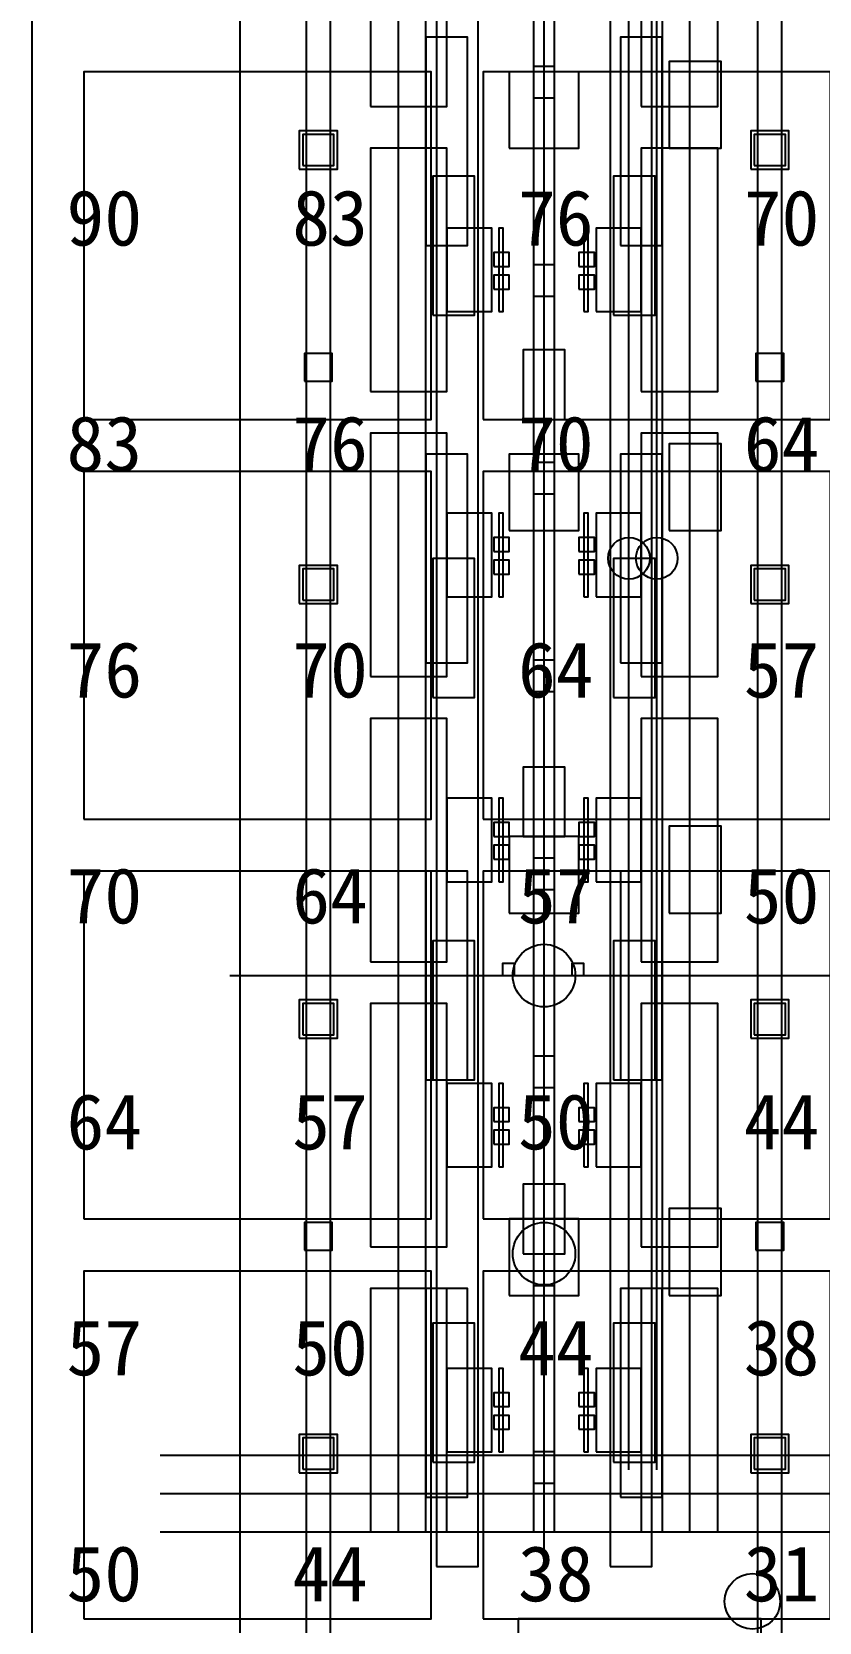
# Model space of a CAD drawing. Header units: metres. Extents: x -1640 to 1560, y -268 to 2338.
# Drawn here: x -472 to -449.33, y 1967.4 to 2013.15 of the extents above; entities that cross this region are included whole.
import ezdxf

# ---------------------------------------------------------------- set-up
doc = ezdxf.new("R2010")
doc.units = ezdxf.units.M
for name, color, linetype in [('1F_CHL', 4, 'Continuous'), ('1F_EHS_GAS_DETECTOR', 6, 'Continuous'), ('1F_EHS_SAFETY_SHOWER_EYEWASH_CONCEPT', 3, 'Continuous'), ('1F_PUMP', 2, 'Continuous'), ('1F_SCR', 3, 'Continuous'), ('1F_STRUCT_COLUMN', 8, 'Continuous'), ('1F_ZONE', 3, 'Continuous'), ('2F_CSF_LATERAL_RACK_CONCEPT', 9, 'Continuous'), ('2F_EHS_GAS_DETECTOR', 6, 'Continuous'), ('2F_RFG', 5, 'Continuous'), ('2F_STRUCT_COLUMN', 8, 'Continuous'), ('2F_VMB', 6, 'Continuous'), ('2F_ZONE', 3, 'Continuous'), ('3F_CLEANROOM_OVERHEAD_PIPE_DUCT_CONCEPT', 9, 'Continuous'), ('3F_DIFF', 4, 'Continuous'), ('3F_EHS_EGRESS_DIST_M', 2, 'Continuous'), ('3F_FOUP', 5, 'Continuous'), ('3F_OHT', 9, 'Continuous'), ('3F_OHTV', 1, 'Continuous'), ('3F_STRUCT_COLUMN', 8, 'Continuous'), ('3F_TBAR', 6, 'Continuous'), ('3F_ZONE', 3, 'Continuous'), ('4F_FFU', 1, 'Continuous'), ('4F_STRUCT_PLENUM_TRUSS_CONCEPT', 9, 'Continuous'), ('4F_ZONE', 3, 'Continuous'), ('5F_CHL', 4, 'Continuous'), ('5F_EHS_GAS_DETECTOR', 6, 'Continuous'), ('5F_EHS_SAFETY_SHOWER_EYEWASH_CONCEPT', 3, 'Continuous'), ('5F_PUMP', 2, 'Continuous'), ('5F_SCR', 3, 'Continuous'), ('5F_STRUCT_COLUMN', 8, 'Continuous'), ('5F_ZONE', 3, 'Continuous'), ('6F_CSF_LATERAL_RACK_CONCEPT', 9, 'Continuous'), ('6F_EHS_GAS_DETECTOR', 6, 'Continuous'), ('6F_RFG', 5, 'Continuous'), ('6F_STRUCT_COLUMN', 8, 'Continuous'), ('6F_VMB', 6, 'Continuous'), ('6F_ZONE', 3, 'Continuous'), ('7F_CLEANROOM_OVERHEAD_PIPE_DUCT_CONCEPT', 9, 'Continuous'), ('7F_DIFF', 4, 'Continuous'), ('7F_EHS_EGRESS_DIST_M', 2, 'Continuous'), ('7F_FOUP', 5, 'Continuous'), ('7F_OHT', 9, 'Continuous'), ('7F_OHTV', 1, 'Continuous'), ('7F_STRUCT_COLUMN', 8, 'Continuous'), ('7F_TBAR', 6, 'Continuous'), ('7F_ZONE', 3, 'Continuous'), ('8F_FFU', 1, 'Continuous'), ('8F_STRUCT_PLENUM_TRUSS_CONCEPT', 9, 'Continuous'), ('8F_ZONE', 3, 'Continuous'), ('EHS_GAS_SUPPLY', 3, 'Continuous'), ('EHS_PROCESS_EXHAUST', 1, 'Continuous'), ('EHS_TREATED_EXHAUST', 30, 'Continuous'), ('RF_RSC', 4, 'Continuous'), ('UTIL_GAS.SPEC_CONCEPT', 3, 'Continuous'), ('UTIL_PCW.R_CONCEPT', 1, 'Continuous'), ('UTIL_PCW.R_RISER', 1, 'Continuous'), ('UTIL_PCW.S_CONCEPT', 6, 'Continuous'), ('UTIL_PCW.S_RISER', 6, 'Continuous'), ('UTIL_WW.AA_CONCEPT', 3, 'Continuous'), ('UTIL_WW.F_CONCEPT', 2, 'Continuous'), ('UTIL_WW.ORG_CONCEPT', 4, 'Continuous')]:
    doc.layers.add(name, color=color, linetype=linetype)

msp = doc.modelspace()

# ---------------------------------------------------------------- linework, layer by layer
at = {"layer": '1F_CHL'}
for points in [[(-453.65, 2009.8), (-452.15, 2009.8), (-452.15, 2012.3), (-453.65, 2012.3)], [(-453.65, 1998.8), (-452.15, 1998.8), (-452.15, 2001.3), (-453.65, 2001.3)], [(-453.65, 1987.8), (-452.15, 1987.8), (-452.15, 1990.3), (-453.65, 1990.3)], [(-453.65, 1976.8), (-452.15, 1976.8), (-452.15, 1979.3), (-453.65, 1979.3)]]:
    msp.add_lwpolyline(points, close=True, dxfattribs=at)
at = {"layer": '1F_EHS_GAS_DETECTOR'}
msp.add_circle((-457.25, 1978), 0.9, dxfattribs=at)
at = {"layer": '1F_EHS_SAFETY_SHOWER_EYEWASH_CONCEPT'}
msp.add_circle((-451.25, 1968), 0.8, dxfattribs=at)
at = {"layer": '1F_PUMP'}
for points in [[(-460.45, 2005), (-459.25, 2005), (-459.25, 2009), (-460.45, 2009)], [(-455.25, 2005), (-454.05, 2005), (-454.05, 2009), (-455.25, 2009)], [(-460.45, 1994), (-459.25, 1994), (-459.25, 1998), (-460.45, 1998)], [(-455.25, 1994), (-454.05, 1994), (-454.05, 1998), (-455.25, 1998)], [(-460.45, 1983), (-459.25, 1983), (-459.25, 1987), (-460.45, 1987)], [(-455.25, 1983), (-454.05, 1983), (-454.05, 1987), (-455.25, 1987)], [(-460.45, 1972), (-459.25, 1972), (-459.25, 1976), (-460.45, 1976)], [(-455.25, 1972), (-454.05, 1972), (-454.05, 1976), (-455.25, 1976)]]:
    msp.add_lwpolyline(points, close=True, dxfattribs=at)
at = {"layer": '1F_SCR'}
for points in [[(-458.25, 2009.8), (-456.25, 2009.8), (-456.25, 2012), (-458.25, 2012)], [(-458.25, 1998.8), (-456.25, 1998.8), (-456.25, 2001), (-458.25, 2001)], [(-458.25, 1987.8), (-456.25, 1987.8), (-456.25, 1990), (-458.25, 1990)], [(-458.25, 1976.8), (-456.25, 1976.8), (-456.25, 1979), (-458.25, 1979)]]:
    msp.add_lwpolyline(points, close=True, dxfattribs=at)
at = {"layer": '1F_STRUCT_COLUMN'}
for points in [[(-464.3, 2009.2), (-463.2, 2009.2), (-463.2, 2010.3), (-464.3, 2010.3)], [(-451.3, 2009.2), (-450.2, 2009.2), (-450.2, 2010.3), (-451.3, 2010.3)], [(-464.3, 1996.7), (-463.2, 1996.7), (-463.2, 1997.8), (-464.3, 1997.8)], [(-451.3, 1996.7), (-450.2, 1996.7), (-450.2, 1997.8), (-451.3, 1997.8)], [(-464.3, 1984.2), (-463.2, 1984.2), (-463.2, 1985.3), (-464.3, 1985.3)], [(-451.3, 1984.2), (-450.2, 1984.2), (-450.2, 1985.3), (-451.3, 1985.3)], [(-464.3, 1971.7), (-463.2, 1971.7), (-463.2, 1972.8), (-464.3, 1972.8)], [(-451.3, 1971.7), (-450.2, 1971.7), (-450.2, 1972.8), (-451.3, 1972.8)]]:
    msp.add_lwpolyline(points, close=True, dxfattribs=at)
at = {"layer": '1F_ZONE'}
msp.add_lwpolyline([(-472, 1966), (-247.5, 1966), (-247.5, 2117), (-472, 2117)], close=True, dxfattribs=at)
at = {"layer": '2F_CSF_LATERAL_RACK_CONCEPT'}
for points in [[(-461.45, 1970), (-460.65, 1970), (-460.65, 2113), (-461.45, 2113)], [(-453.85, 1970), (-453.05, 1970), (-453.05, 2113), (-453.85, 2113)]]:
    msp.add_lwpolyline(points, close=True, dxfattribs=at)
at = {"layer": '2F_EHS_GAS_DETECTOR'}
msp.add_circle((-457.25, 1986), 0.9, dxfattribs=at)
at = {"layer": '2F_RFG'}
for points in [[(-460.65, 2007), (-459.45, 2007), (-459.45, 2013), (-460.65, 2013)], [(-455.05, 2007), (-453.85, 2007), (-453.85, 2013), (-455.05, 2013)], [(-460.65, 1995), (-459.45, 1995), (-459.45, 2001), (-460.65, 2001)], [(-455.05, 1995), (-453.85, 1995), (-453.85, 2001), (-455.05, 2001)], [(-460.65, 1983), (-459.45, 1983), (-459.45, 1989), (-460.65, 1989)], [(-455.05, 1983), (-453.85, 1983), (-453.85, 1989), (-455.05, 1989)], [(-460.65, 1971), (-459.45, 1971), (-459.45, 1977), (-460.65, 1977)], [(-455.05, 1971), (-453.85, 1971), (-453.85, 1977), (-455.05, 1977)]]:
    msp.add_lwpolyline(points, close=True, dxfattribs=at)
at = {"layer": '2F_STRUCT_COLUMN'}
for points in [[(-464.2, 2009.3), (-463.3, 2009.3), (-463.3, 2010.2), (-464.2, 2010.2)], [(-451.2, 2009.3), (-450.3, 2009.3), (-450.3, 2010.2), (-451.2, 2010.2)], [(-464.2, 1996.8), (-463.3, 1996.8), (-463.3, 1997.7), (-464.2, 1997.7)], [(-451.2, 1996.8), (-450.3, 1996.8), (-450.3, 1997.7), (-451.2, 1997.7)], [(-464.2, 1984.3), (-463.3, 1984.3), (-463.3, 1985.2), (-464.2, 1985.2)], [(-451.2, 1984.3), (-450.3, 1984.3), (-450.3, 1985.2), (-451.2, 1985.2)], [(-464.2, 1971.8), (-463.3, 1971.8), (-463.3, 1972.7), (-464.2, 1972.7)], [(-451.2, 1971.8), (-450.3, 1971.8), (-450.3, 1972.7), (-451.2, 1972.7)]]:
    msp.add_lwpolyline(points, close=True, dxfattribs=at)
at = {"layer": '2F_VMB'}
for points in [[(-457.85, 2002), (-456.65, 2002), (-456.65, 2004), (-457.85, 2004)], [(-457.85, 1990), (-456.65, 1990), (-456.65, 1992), (-457.85, 1992)], [(-457.85, 1978), (-456.65, 1978), (-456.65, 1980), (-457.85, 1980)]]:
    msp.add_lwpolyline(points, close=True, dxfattribs=at)
at = {"layer": '2F_ZONE'}
msp.add_lwpolyline([(-472, 1966), (-247.5, 1966), (-247.5, 2117), (-472, 2117)], close=True, dxfattribs=at)
at = {"layer": '3F_CLEANROOM_OVERHEAD_PIPE_DUCT_CONCEPT'}
for points in [[(-460.35, 1969), (-459.15, 1969), (-459.15, 2114), (-460.35, 2114)], [(-455.35, 1969), (-454.15, 1969), (-454.15, 2114), (-455.35, 2114)]]:
    msp.add_lwpolyline(points, close=True, dxfattribs=at)
at = {"layer": '3F_DIFF'}
for points in [[(-462.25, 2011), (-460.05, 2011), (-460.05, 2018), (-462.25, 2018)], [(-454.45, 2011), (-452.25, 2011), (-452.25, 2018), (-454.45, 2018)], [(-462.25, 2002.8), (-460.05, 2002.8), (-460.05, 2009.8), (-462.25, 2009.8)], [(-454.45, 2002.8), (-452.25, 2002.8), (-452.25, 2009.8), (-454.45, 2009.8)], [(-460.05, 2005.1), (-458.75, 2005.1), (-458.75, 2007.5), (-460.05, 2007.5)], [(-455.75, 2005.1), (-454.45, 2005.1), (-454.45, 2007.5), (-455.75, 2007.5)], [(-462.25, 1994.6), (-460.05, 1994.6), (-460.05, 2001.6), (-462.25, 2001.6)], [(-454.45, 1994.6), (-452.25, 1994.6), (-452.25, 2001.6), (-454.45, 2001.6)], [(-460.05, 1996.9), (-458.75, 1996.9), (-458.75, 1999.3), (-460.05, 1999.3)], [(-455.75, 1996.9), (-454.45, 1996.9), (-454.45, 1999.3), (-455.75, 1999.3)], [(-462.25, 1986.4), (-460.05, 1986.4), (-460.05, 1993.4), (-462.25, 1993.4)], [(-454.45, 1986.4), (-452.25, 1986.4), (-452.25, 1993.4), (-454.45, 1993.4)], [(-460.05, 1988.7), (-458.75, 1988.7), (-458.75, 1991.1), (-460.05, 1991.1)], [(-455.75, 1988.7), (-454.45, 1988.7), (-454.45, 1991.1), (-455.75, 1991.1)], [(-462.25, 1978.2), (-460.05, 1978.2), (-460.05, 1985.2), (-462.25, 1985.2)], [(-454.45, 1978.2), (-452.25, 1978.2), (-452.25, 1985.2), (-454.45, 1985.2)], [(-460.05, 1980.5), (-458.75, 1980.5), (-458.75, 1982.9), (-460.05, 1982.9)], [(-455.75, 1980.5), (-454.45, 1980.5), (-454.45, 1982.9), (-455.75, 1982.9)], [(-462.25, 1970), (-460.05, 1970), (-460.05, 1977), (-462.25, 1977)], [(-454.45, 1970), (-452.25, 1970), (-452.25, 1977), (-454.45, 1977)], [(-460.05, 1972.3), (-458.75, 1972.3), (-458.75, 1974.7), (-460.05, 1974.7)], [(-455.75, 1972.3), (-454.45, 1972.3), (-454.45, 1974.7), (-455.75, 1974.7)]]:
    msp.add_lwpolyline(points, close=True, dxfattribs=at)
at = {"layer": '3F_FOUP'}
for points in [[(-458.7, 2006.4), (-458.25, 2006.4), (-458.25, 2006.8), (-458.7, 2006.8)], [(-456.25, 2006.4), (-455.8, 2006.4), (-455.8, 2006.8), (-456.25, 2006.8)], [(-458.7, 2005.75), (-458.25, 2005.75), (-458.25, 2006.15), (-458.7, 2006.15)], [(-456.25, 2005.75), (-455.8, 2005.75), (-455.8, 2006.15), (-456.25, 2006.15)], [(-458.7, 1998.2), (-458.25, 1998.2), (-458.25, 1998.6), (-458.7, 1998.6)], [(-456.25, 1998.2), (-455.8, 1998.2), (-455.8, 1998.6), (-456.25, 1998.6)], [(-458.7, 1997.55), (-458.25, 1997.55), (-458.25, 1997.95), (-458.7, 1997.95)], [(-456.25, 1997.55), (-455.8, 1997.55), (-455.8, 1997.95), (-456.25, 1997.95)], [(-458.7, 1990), (-458.25, 1990), (-458.25, 1990.4), (-458.7, 1990.4)], [(-456.25, 1990), (-455.8, 1990), (-455.8, 1990.4), (-456.25, 1990.4)], [(-458.7, 1989.35), (-458.25, 1989.35), (-458.25, 1989.75), (-458.7, 1989.75)], [(-456.25, 1989.35), (-455.8, 1989.35), (-455.8, 1989.75), (-456.25, 1989.75)], [(-458.7, 1981.8), (-458.25, 1981.8), (-458.25, 1982.2), (-458.7, 1982.2)], [(-456.25, 1981.8), (-455.8, 1981.8), (-455.8, 1982.2), (-456.25, 1982.2)], [(-458.7, 1981.15), (-458.25, 1981.15), (-458.25, 1981.55), (-458.7, 1981.55)], [(-456.25, 1981.15), (-455.8, 1981.15), (-455.8, 1981.55), (-456.25, 1981.55)], [(-458.7, 1973.6), (-458.25, 1973.6), (-458.25, 1974), (-458.7, 1974)], [(-456.25, 1973.6), (-455.8, 1973.6), (-455.8, 1974), (-456.25, 1974)], [(-458.7, 1972.95), (-458.25, 1972.95), (-458.25, 1973.35), (-458.7, 1973.35)], [(-456.25, 1972.95), (-455.8, 1972.95), (-455.8, 1973.35), (-456.25, 1973.35)]]:
    msp.add_lwpolyline(points, close=True, dxfattribs=at)
at = {"layer": '3F_OHT'}
msp.add_line((-457.25, 1969), (-457.25, 2037.5), dxfattribs=at)
at = {"layer": '3F_OHTV'}
for points in [[(-457.55, 2011.25), (-456.95, 2011.25), (-456.95, 2012.15), (-457.55, 2012.15)], [(-457.55, 2005.55), (-456.95, 2005.55), (-456.95, 2006.45), (-457.55, 2006.45)], [(-457.55, 1999.86), (-456.95, 1999.86), (-456.95, 2000.76), (-457.55, 2000.76)], [(-457.55, 1994.17), (-456.95, 1994.17), (-456.95, 1995.07), (-457.55, 1995.07)], [(-457.55, 1988.48), (-456.95, 1988.48), (-456.95, 1989.38), (-457.55, 1989.38)], [(-457.55, 1982.78), (-456.95, 1982.78), (-456.95, 1983.68), (-457.55, 1983.68)], [(-457.55, 1977.09), (-456.95, 1977.09), (-456.95, 1977.99), (-457.55, 1977.99)], [(-457.55, 1971.4), (-456.95, 1971.4), (-456.95, 1972.3), (-457.55, 1972.3)]]:
    msp.add_lwpolyline(points, close=True, dxfattribs=at)
at = {"layer": '3F_STRUCT_COLUMN'}
for points in [[(-464.15, 2003.1), (-463.35, 2003.1), (-463.35, 2003.9), (-464.15, 2003.9)], [(-451.15, 2003.1), (-450.35, 2003.1), (-450.35, 2003.9), (-451.15, 2003.9)], [(-464.15, 1978.1), (-463.35, 1978.1), (-463.35, 1978.9), (-464.15, 1978.9)], [(-451.15, 1978.1), (-450.35, 1978.1), (-450.35, 1978.9), (-451.15, 1978.9)]]:
    msp.add_lwpolyline(points, close=True, dxfattribs=at)
at = {"layer": '3F_TBAR'}
for points in [[(-458.55, 2005.1), (-458.43, 2005.1), (-458.43, 2007.5), (-458.55, 2007.5)], [(-456.1, 2005.1), (-455.98, 2005.1), (-455.98, 2007.5), (-456.1, 2007.5)], [(-458.55, 1996.9), (-458.43, 1996.9), (-458.43, 1999.3), (-458.55, 1999.3)], [(-456.1, 1996.9), (-455.98, 1996.9), (-455.98, 1999.3), (-456.1, 1999.3)], [(-458.55, 1988.7), (-458.43, 1988.7), (-458.43, 1991.1), (-458.55, 1991.1)], [(-456.1, 1988.7), (-455.98, 1988.7), (-455.98, 1991.1), (-456.1, 1991.1)], [(-458.55, 1980.5), (-458.43, 1980.5), (-458.43, 1982.9), (-458.55, 1982.9)], [(-456.1, 1980.5), (-455.98, 1980.5), (-455.98, 1982.9), (-456.1, 1982.9)], [(-458.55, 1972.3), (-458.43, 1972.3), (-458.43, 1974.7), (-458.55, 1974.7)], [(-456.1, 1972.3), (-455.98, 1972.3), (-455.98, 1974.7), (-456.1, 1974.7)]]:
    msp.add_lwpolyline(points, close=True, dxfattribs=at)
at = {"layer": '3F_ZONE'}
msp.add_lwpolyline([(-472, 1966), (-247.5, 1966), (-247.5, 2117), (-472, 2117)], close=True, dxfattribs=at)
at = {"layer": '4F_FFU'}
for points in [[(-470.5, 2002), (-460.5, 2002), (-460.5, 2012), (-470.5, 2012)], [(-459, 2002), (-449, 2002), (-449, 2012), (-459, 2012)], [(-470.5, 1990.5), (-460.5, 1990.5), (-460.5, 2000.5), (-470.5, 2000.5)], [(-459, 1990.5), (-449, 1990.5), (-449, 2000.5), (-459, 2000.5)], [(-470.5, 1979), (-460.5, 1979), (-460.5, 1989), (-470.5, 1989)], [(-459, 1979), (-449, 1979), (-449, 1989), (-459, 1989)], [(-470.5, 1967.5), (-460.5, 1967.5), (-460.5, 1977.5), (-470.5, 1977.5)], [(-459, 1967.5), (-449, 1967.5), (-449, 1977.5), (-459, 1977.5)]]:
    msp.add_lwpolyline(points, close=True, dxfattribs=at)
at = {"layer": '4F_STRUCT_PLENUM_TRUSS_CONCEPT'}
for points in [[(-464.1, 1966), (-463.4, 1966), (-463.4, 2117), (-464.1, 2117)], [(-451.1, 1966), (-450.4, 1966), (-450.4, 2117), (-451.1, 2117)]]:
    msp.add_lwpolyline(points, close=True, dxfattribs=at)
at = {"layer": '4F_ZONE'}
msp.add_lwpolyline([(-472, 1966), (-247.5, 1966), (-247.5, 2117), (-472, 2117)], close=True, dxfattribs=at)
at = {"layer": '5F_CHL'}
for points in [[(-453.65, 2009.8), (-452.15, 2009.8), (-452.15, 2012.3), (-453.65, 2012.3)], [(-453.65, 1998.8), (-452.15, 1998.8), (-452.15, 2001.3), (-453.65, 2001.3)], [(-453.65, 1987.8), (-452.15, 1987.8), (-452.15, 1990.3), (-453.65, 1990.3)], [(-453.65, 1976.8), (-452.15, 1976.8), (-452.15, 1979.3), (-453.65, 1979.3)]]:
    msp.add_lwpolyline(points, close=True, dxfattribs=at)
at = {"layer": '5F_EHS_GAS_DETECTOR'}
msp.add_circle((-457.25, 1978), 0.9, dxfattribs=at)
at = {"layer": '5F_EHS_SAFETY_SHOWER_EYEWASH_CONCEPT'}
msp.add_circle((-451.25, 1968), 0.8, dxfattribs=at)
at = {"layer": '5F_PUMP'}
for points in [[(-460.45, 2005), (-459.25, 2005), (-459.25, 2009), (-460.45, 2009)], [(-455.25, 2005), (-454.05, 2005), (-454.05, 2009), (-455.25, 2009)], [(-460.45, 1994), (-459.25, 1994), (-459.25, 1998), (-460.45, 1998)], [(-455.25, 1994), (-454.05, 1994), (-454.05, 1998), (-455.25, 1998)], [(-460.45, 1983), (-459.25, 1983), (-459.25, 1987), (-460.45, 1987)], [(-455.25, 1983), (-454.05, 1983), (-454.05, 1987), (-455.25, 1987)], [(-460.45, 1972), (-459.25, 1972), (-459.25, 1976), (-460.45, 1976)], [(-455.25, 1972), (-454.05, 1972), (-454.05, 1976), (-455.25, 1976)]]:
    msp.add_lwpolyline(points, close=True, dxfattribs=at)
at = {"layer": '5F_SCR'}
for points in [[(-458.25, 2009.8), (-456.25, 2009.8), (-456.25, 2012), (-458.25, 2012)], [(-458.25, 1998.8), (-456.25, 1998.8), (-456.25, 2001), (-458.25, 2001)], [(-458.25, 1987.8), (-456.25, 1987.8), (-456.25, 1990), (-458.25, 1990)], [(-458.25, 1976.8), (-456.25, 1976.8), (-456.25, 1979), (-458.25, 1979)]]:
    msp.add_lwpolyline(points, close=True, dxfattribs=at)
at = {"layer": '5F_STRUCT_COLUMN'}
for points in [[(-464.3, 2009.2), (-463.2, 2009.2), (-463.2, 2010.3), (-464.3, 2010.3)], [(-451.3, 2009.2), (-450.2, 2009.2), (-450.2, 2010.3), (-451.3, 2010.3)], [(-464.3, 1996.7), (-463.2, 1996.7), (-463.2, 1997.8), (-464.3, 1997.8)], [(-451.3, 1996.7), (-450.2, 1996.7), (-450.2, 1997.8), (-451.3, 1997.8)], [(-464.3, 1984.2), (-463.2, 1984.2), (-463.2, 1985.3), (-464.3, 1985.3)], [(-451.3, 1984.2), (-450.2, 1984.2), (-450.2, 1985.3), (-451.3, 1985.3)], [(-464.3, 1971.7), (-463.2, 1971.7), (-463.2, 1972.8), (-464.3, 1972.8)], [(-451.3, 1971.7), (-450.2, 1971.7), (-450.2, 1972.8), (-451.3, 1972.8)]]:
    msp.add_lwpolyline(points, close=True, dxfattribs=at)
at = {"layer": '5F_ZONE'}
msp.add_lwpolyline([(-472, 1966), (-247.5, 1966), (-247.5, 2117), (-472, 2117)], close=True, dxfattribs=at)
at = {"layer": '6F_CSF_LATERAL_RACK_CONCEPT'}
for points in [[(-461.45, 1970), (-460.65, 1970), (-460.65, 2113), (-461.45, 2113)], [(-453.85, 1970), (-453.05, 1970), (-453.05, 2113), (-453.85, 2113)]]:
    msp.add_lwpolyline(points, close=True, dxfattribs=at)
at = {"layer": '6F_EHS_GAS_DETECTOR'}
msp.add_circle((-457.25, 1986), 0.9, dxfattribs=at)
at = {"layer": '6F_RFG'}
for points in [[(-460.65, 2007), (-459.45, 2007), (-459.45, 2013), (-460.65, 2013)], [(-455.05, 2007), (-453.85, 2007), (-453.85, 2013), (-455.05, 2013)], [(-460.65, 1995), (-459.45, 1995), (-459.45, 2001), (-460.65, 2001)], [(-455.05, 1995), (-453.85, 1995), (-453.85, 2001), (-455.05, 2001)], [(-460.65, 1983), (-459.45, 1983), (-459.45, 1989), (-460.65, 1989)], [(-455.05, 1983), (-453.85, 1983), (-453.85, 1989), (-455.05, 1989)], [(-460.65, 1971), (-459.45, 1971), (-459.45, 1977), (-460.65, 1977)], [(-455.05, 1971), (-453.85, 1971), (-453.85, 1977), (-455.05, 1977)]]:
    msp.add_lwpolyline(points, close=True, dxfattribs=at)
at = {"layer": '6F_STRUCT_COLUMN'}
for points in [[(-464.2, 2009.3), (-463.3, 2009.3), (-463.3, 2010.2), (-464.2, 2010.2)], [(-451.2, 2009.3), (-450.3, 2009.3), (-450.3, 2010.2), (-451.2, 2010.2)], [(-464.2, 1996.8), (-463.3, 1996.8), (-463.3, 1997.7), (-464.2, 1997.7)], [(-451.2, 1996.8), (-450.3, 1996.8), (-450.3, 1997.7), (-451.2, 1997.7)], [(-464.2, 1984.3), (-463.3, 1984.3), (-463.3, 1985.2), (-464.2, 1985.2)], [(-451.2, 1984.3), (-450.3, 1984.3), (-450.3, 1985.2), (-451.2, 1985.2)], [(-464.2, 1971.8), (-463.3, 1971.8), (-463.3, 1972.7), (-464.2, 1972.7)], [(-451.2, 1971.8), (-450.3, 1971.8), (-450.3, 1972.7), (-451.2, 1972.7)]]:
    msp.add_lwpolyline(points, close=True, dxfattribs=at)
at = {"layer": '6F_VMB'}
for points in [[(-457.85, 2002), (-456.65, 2002), (-456.65, 2004), (-457.85, 2004)], [(-457.85, 1990), (-456.65, 1990), (-456.65, 1992), (-457.85, 1992)], [(-457.85, 1978), (-456.65, 1978), (-456.65, 1980), (-457.85, 1980)]]:
    msp.add_lwpolyline(points, close=True, dxfattribs=at)
at = {"layer": '6F_ZONE'}
msp.add_lwpolyline([(-472, 1966), (-247.5, 1966), (-247.5, 2117), (-472, 2117)], close=True, dxfattribs=at)
at = {"layer": '7F_CLEANROOM_OVERHEAD_PIPE_DUCT_CONCEPT'}
for points in [[(-460.35, 1969), (-459.15, 1969), (-459.15, 2114), (-460.35, 2114)], [(-455.35, 1969), (-454.15, 1969), (-454.15, 2114), (-455.35, 2114)]]:
    msp.add_lwpolyline(points, close=True, dxfattribs=at)
at = {"layer": '7F_DIFF'}
for points in [[(-462.25, 2011), (-460.05, 2011), (-460.05, 2018), (-462.25, 2018)], [(-454.45, 2011), (-452.25, 2011), (-452.25, 2018), (-454.45, 2018)], [(-462.25, 2002.8), (-460.05, 2002.8), (-460.05, 2009.8), (-462.25, 2009.8)], [(-454.45, 2002.8), (-452.25, 2002.8), (-452.25, 2009.8), (-454.45, 2009.8)], [(-460.05, 2005.1), (-458.75, 2005.1), (-458.75, 2007.5), (-460.05, 2007.5)], [(-455.75, 2005.1), (-454.45, 2005.1), (-454.45, 2007.5), (-455.75, 2007.5)], [(-462.25, 1994.6), (-460.05, 1994.6), (-460.05, 2001.6), (-462.25, 2001.6)], [(-454.45, 1994.6), (-452.25, 1994.6), (-452.25, 2001.6), (-454.45, 2001.6)], [(-460.05, 1996.9), (-458.75, 1996.9), (-458.75, 1999.3), (-460.05, 1999.3)], [(-455.75, 1996.9), (-454.45, 1996.9), (-454.45, 1999.3), (-455.75, 1999.3)], [(-462.25, 1986.4), (-460.05, 1986.4), (-460.05, 1993.4), (-462.25, 1993.4)], [(-454.45, 1986.4), (-452.25, 1986.4), (-452.25, 1993.4), (-454.45, 1993.4)], [(-460.05, 1988.7), (-458.75, 1988.7), (-458.75, 1991.1), (-460.05, 1991.1)], [(-455.75, 1988.7), (-454.45, 1988.7), (-454.45, 1991.1), (-455.75, 1991.1)], [(-462.25, 1978.2), (-460.05, 1978.2), (-460.05, 1985.2), (-462.25, 1985.2)], [(-454.45, 1978.2), (-452.25, 1978.2), (-452.25, 1985.2), (-454.45, 1985.2)], [(-460.05, 1980.5), (-458.75, 1980.5), (-458.75, 1982.9), (-460.05, 1982.9)], [(-455.75, 1980.5), (-454.45, 1980.5), (-454.45, 1982.9), (-455.75, 1982.9)], [(-462.25, 1970), (-460.05, 1970), (-460.05, 1977), (-462.25, 1977)], [(-454.45, 1970), (-452.25, 1970), (-452.25, 1977), (-454.45, 1977)], [(-460.05, 1972.3), (-458.75, 1972.3), (-458.75, 1974.7), (-460.05, 1974.7)], [(-455.75, 1972.3), (-454.45, 1972.3), (-454.45, 1974.7), (-455.75, 1974.7)]]:
    msp.add_lwpolyline(points, close=True, dxfattribs=at)
at = {"layer": '7F_FOUP'}
for points in [[(-458.7, 2006.4), (-458.25, 2006.4), (-458.25, 2006.8), (-458.7, 2006.8)], [(-456.25, 2006.4), (-455.8, 2006.4), (-455.8, 2006.8), (-456.25, 2006.8)], [(-458.7, 2005.75), (-458.25, 2005.75), (-458.25, 2006.15), (-458.7, 2006.15)], [(-456.25, 2005.75), (-455.8, 2005.75), (-455.8, 2006.15), (-456.25, 2006.15)], [(-458.7, 1998.2), (-458.25, 1998.2), (-458.25, 1998.6), (-458.7, 1998.6)], [(-456.25, 1998.2), (-455.8, 1998.2), (-455.8, 1998.6), (-456.25, 1998.6)], [(-458.7, 1997.55), (-458.25, 1997.55), (-458.25, 1997.95), (-458.7, 1997.95)], [(-456.25, 1997.55), (-455.8, 1997.55), (-455.8, 1997.95), (-456.25, 1997.95)], [(-458.7, 1990), (-458.25, 1990), (-458.25, 1990.4), (-458.7, 1990.4)], [(-456.25, 1990), (-455.8, 1990), (-455.8, 1990.4), (-456.25, 1990.4)], [(-458.7, 1989.35), (-458.25, 1989.35), (-458.25, 1989.75), (-458.7, 1989.75)], [(-456.25, 1989.35), (-455.8, 1989.35), (-455.8, 1989.75), (-456.25, 1989.75)], [(-458.7, 1981.8), (-458.25, 1981.8), (-458.25, 1982.2), (-458.7, 1982.2)], [(-456.25, 1981.8), (-455.8, 1981.8), (-455.8, 1982.2), (-456.25, 1982.2)], [(-458.7, 1981.15), (-458.25, 1981.15), (-458.25, 1981.55), (-458.7, 1981.55)], [(-456.25, 1981.15), (-455.8, 1981.15), (-455.8, 1981.55), (-456.25, 1981.55)], [(-458.7, 1973.6), (-458.25, 1973.6), (-458.25, 1974), (-458.7, 1974)], [(-456.25, 1973.6), (-455.8, 1973.6), (-455.8, 1974), (-456.25, 1974)], [(-458.7, 1972.95), (-458.25, 1972.95), (-458.25, 1973.35), (-458.7, 1973.35)], [(-456.25, 1972.95), (-455.8, 1972.95), (-455.8, 1973.35), (-456.25, 1973.35)]]:
    msp.add_lwpolyline(points, close=True, dxfattribs=at)
at = {"layer": '7F_OHT'}
msp.add_line((-457.25, 1969), (-457.25, 2037.5), dxfattribs=at)
at = {"layer": '7F_OHTV'}
for points in [[(-457.55, 2011.25), (-456.95, 2011.25), (-456.95, 2012.15), (-457.55, 2012.15)], [(-457.55, 2005.55), (-456.95, 2005.55), (-456.95, 2006.45), (-457.55, 2006.45)], [(-457.55, 1999.86), (-456.95, 1999.86), (-456.95, 2000.76), (-457.55, 2000.76)], [(-457.55, 1994.17), (-456.95, 1994.17), (-456.95, 1995.07), (-457.55, 1995.07)], [(-457.55, 1988.48), (-456.95, 1988.48), (-456.95, 1989.38), (-457.55, 1989.38)], [(-457.55, 1982.78), (-456.95, 1982.78), (-456.95, 1983.68), (-457.55, 1983.68)], [(-457.55, 1977.09), (-456.95, 1977.09), (-456.95, 1977.99), (-457.55, 1977.99)], [(-457.55, 1971.4), (-456.95, 1971.4), (-456.95, 1972.3), (-457.55, 1972.3)]]:
    msp.add_lwpolyline(points, close=True, dxfattribs=at)
at = {"layer": '7F_STRUCT_COLUMN'}
for points in [[(-464.15, 2003.1), (-463.35, 2003.1), (-463.35, 2003.9), (-464.15, 2003.9)], [(-451.15, 2003.1), (-450.35, 2003.1), (-450.35, 2003.9), (-451.15, 2003.9)], [(-464.15, 1978.1), (-463.35, 1978.1), (-463.35, 1978.9), (-464.15, 1978.9)], [(-451.15, 1978.1), (-450.35, 1978.1), (-450.35, 1978.9), (-451.15, 1978.9)]]:
    msp.add_lwpolyline(points, close=True, dxfattribs=at)
at = {"layer": '7F_TBAR'}
for points in [[(-458.55, 2005.1), (-458.43, 2005.1), (-458.43, 2007.5), (-458.55, 2007.5)], [(-456.1, 2005.1), (-455.98, 2005.1), (-455.98, 2007.5), (-456.1, 2007.5)], [(-458.55, 1996.9), (-458.43, 1996.9), (-458.43, 1999.3), (-458.55, 1999.3)], [(-456.1, 1996.9), (-455.98, 1996.9), (-455.98, 1999.3), (-456.1, 1999.3)], [(-458.55, 1988.7), (-458.43, 1988.7), (-458.43, 1991.1), (-458.55, 1991.1)], [(-456.1, 1988.7), (-455.98, 1988.7), (-455.98, 1991.1), (-456.1, 1991.1)], [(-458.55, 1980.5), (-458.43, 1980.5), (-458.43, 1982.9), (-458.55, 1982.9)], [(-456.1, 1980.5), (-455.98, 1980.5), (-455.98, 1982.9), (-456.1, 1982.9)], [(-458.55, 1972.3), (-458.43, 1972.3), (-458.43, 1974.7), (-458.55, 1974.7)], [(-456.1, 1972.3), (-455.98, 1972.3), (-455.98, 1974.7), (-456.1, 1974.7)]]:
    msp.add_lwpolyline(points, close=True, dxfattribs=at)
at = {"layer": '7F_ZONE'}
msp.add_lwpolyline([(-472, 1966), (-247.5, 1966), (-247.5, 2117), (-472, 2117)], close=True, dxfattribs=at)
at = {"layer": '8F_FFU'}
for points in [[(-470.5, 2002), (-460.5, 2002), (-460.5, 2012), (-470.5, 2012)], [(-459, 2002), (-449, 2002), (-449, 2012), (-459, 2012)], [(-470.5, 1990.5), (-460.5, 1990.5), (-460.5, 2000.5), (-470.5, 2000.5)], [(-459, 1990.5), (-449, 1990.5), (-449, 2000.5), (-459, 2000.5)], [(-470.5, 1979), (-460.5, 1979), (-460.5, 1989), (-470.5, 1989)], [(-459, 1979), (-449, 1979), (-449, 1989), (-459, 1989)], [(-470.5, 1967.5), (-460.5, 1967.5), (-460.5, 1977.5), (-470.5, 1977.5)], [(-459, 1967.5), (-449, 1967.5), (-449, 1977.5), (-459, 1977.5)]]:
    msp.add_lwpolyline(points, close=True, dxfattribs=at)
at = {"layer": '8F_STRUCT_PLENUM_TRUSS_CONCEPT'}
for points in [[(-464.1, 1966), (-463.4, 1966), (-463.4, 2117), (-464.1, 2117)], [(-451.1, 1966), (-450.4, 1966), (-450.4, 2117), (-451.1, 2117)]]:
    msp.add_lwpolyline(points, close=True, dxfattribs=at)
at = {"layer": '8F_ZONE'}
msp.add_lwpolyline([(-472, 1966), (-247.5, 1966), (-247.5, 2117), (-472, 2117)], close=True, dxfattribs=at)
at = {"layer": 'EHS_GAS_SUPPLY'}
msp.add_lwpolyline([(-456.45, 1986), (-456.1, 1986), (-456.1, 1986.35), (-456.45, 1986.35)], close=True, dxfattribs=at)
msp.add_lwpolyline([(-456.45, 1986), (-456.1, 1986), (-456.1, 1986.35), (-456.45, 1986.35)], close=True, dxfattribs=at)
at = {"layer": 'EHS_PROCESS_EXHAUST'}
msp.add_lwpolyline([(-458.45, 1986), (-458.1, 1986), (-458.1, 1986.35), (-458.45, 1986.35)], close=True, dxfattribs=at)
msp.add_lwpolyline([(-458.45, 1986), (-458.1, 1986), (-458.1, 1986.35), (-458.45, 1986.35)], close=True, dxfattribs=at)
at = {"layer": 'EHS_TREATED_EXHAUST'}
msp.add_lwpolyline([(-457.55, 1970), (-456.95, 1970), (-456.95, 2125), (-457.55, 2125)], close=True, dxfattribs=at)
msp.add_lwpolyline([(-457.55, 1970), (-456.95, 1970), (-456.95, 2125), (-457.55, 2125)], close=True, dxfattribs=at)
at = {"layer": 'RF_RSC'}
msp.add_lwpolyline([(-458, 1962.5), (-451, 1962.5), (-451, 1967.5), (-458, 1967.5)], close=True, dxfattribs=at)
at = {"layer": 'UTIL_GAS.SPEC_CONCEPT'}
for p, q in [((-466, 1985.7), (-466, 2097.3)), ((-466, 1985.7), (-466, 2097.3)), ((-466, 1954.2), (-466, 1986.3)), ((-466, 1954.2), (-466, 1986.3)), ((-466.3, 1986), (-2.7, 1986)), ((-466.3, 1986), (-2.7, 1986))]:
    msp.add_line(p, q, dxfattribs=at)
at = {"layer": 'UTIL_PCW.R_CONCEPT'}
msp.add_line((-454.005, 1971.78), (-454.005, 2111.23), dxfattribs=at)
msp.add_line((-454.005, 1971.78), (-454.005, 2111.23), dxfattribs=at)
at = {"layer": 'UTIL_PCW.R_RISER'}
msp.add_circle((-454.005, 1998.005), 0.6, dxfattribs=at)
msp.add_circle((-454.005, 1998.005), 0.6, dxfattribs=at)
at = {"layer": 'UTIL_PCW.S_CONCEPT'}
msp.add_line((-454.805, 1971.78), (-454.805, 2111.23), dxfattribs=at)
msp.add_line((-454.805, 1971.78), (-454.805, 2111.23), dxfattribs=at)
at = {"layer": 'UTIL_PCW.S_RISER'}
msp.add_circle((-454.805, 1998.005), 0.6, dxfattribs=at)
msp.add_circle((-454.805, 1998.005), 0.6, dxfattribs=at)
at = {"layer": 'UTIL_WW.AA_CONCEPT'}
msp.add_line((-468.3, 1971.1), (-2.7, 1971.1), dxfattribs=at)
at = {"layer": 'UTIL_WW.F_CONCEPT'}
msp.add_line((-468.3, 1970), (-2.7, 1970), dxfattribs=at)
at = {"layer": 'UTIL_WW.ORG_CONCEPT'}
msp.add_line((-468.3, 1972.2), (-2.7, 1972.2), dxfattribs=at)

# ---------------------------------------------------------------- texts
at = {"layer": '3F_EHS_EGRESS_DIST_M'}
for s, p in [('90', (-471, 2007)), ('83', (-464.5, 2007)), ('76', (-458, 2007)), ('70', (-451.5, 2007)), ('83', (-471, 2000.5)), ('76', (-464.5, 2000.5)), ('70', (-458, 2000.5)), ('64', (-451.5, 2000.5)), ('76', (-471, 1994)), ('70', (-464.5, 1994)), ('64', (-458, 1994)), ('57', (-451.5, 1994)), ('70', (-471, 1987.5)), ('64', (-464.5, 1987.5)), ('57', (-458, 1987.5)), ('50', (-451.5, 1987.5)), ('64', (-471, 1981)), ('57', (-464.5, 1981)), ('50', (-458, 1981)), ('44', (-451.5, 1981)), ('57', (-471, 1974.5)), ('50', (-464.5, 1974.5)), ('44', (-458, 1974.5)), ('38', (-451.5, 1974.5)), ('50', (-471, 1968)), ('44', (-464.5, 1968)), ('38', (-458, 1968)), ('31', (-451.5, 1968))]:
    msp.add_text(s, height=1.6, dxfattribs=at).set_placement(p)
at = {"layer": '7F_EHS_EGRESS_DIST_M'}
for s, p in [('90', (-471, 2007)), ('83', (-464.5, 2007)), ('76', (-458, 2007)), ('70', (-451.5, 2007)), ('83', (-471, 2000.5)), ('76', (-464.5, 2000.5)), ('70', (-458, 2000.5)), ('64', (-451.5, 2000.5)), ('76', (-471, 1994)), ('70', (-464.5, 1994)), ('64', (-458, 1994)), ('57', (-451.5, 1994)), ('70', (-471, 1987.5)), ('64', (-464.5, 1987.5)), ('57', (-458, 1987.5)), ('50', (-451.5, 1987.5)), ('64', (-471, 1981)), ('57', (-464.5, 1981)), ('50', (-458, 1981)), ('44', (-451.5, 1981)), ('57', (-471, 1974.5)), ('50', (-464.5, 1974.5)), ('44', (-458, 1974.5)), ('38', (-451.5, 1974.5)), ('50', (-471, 1968)), ('44', (-464.5, 1968)), ('38', (-458, 1968)), ('31', (-451.5, 1968))]:
    msp.add_text(s, height=1.6, dxfattribs=at).set_placement(p)

doc.saveas('drawing.dxf')
